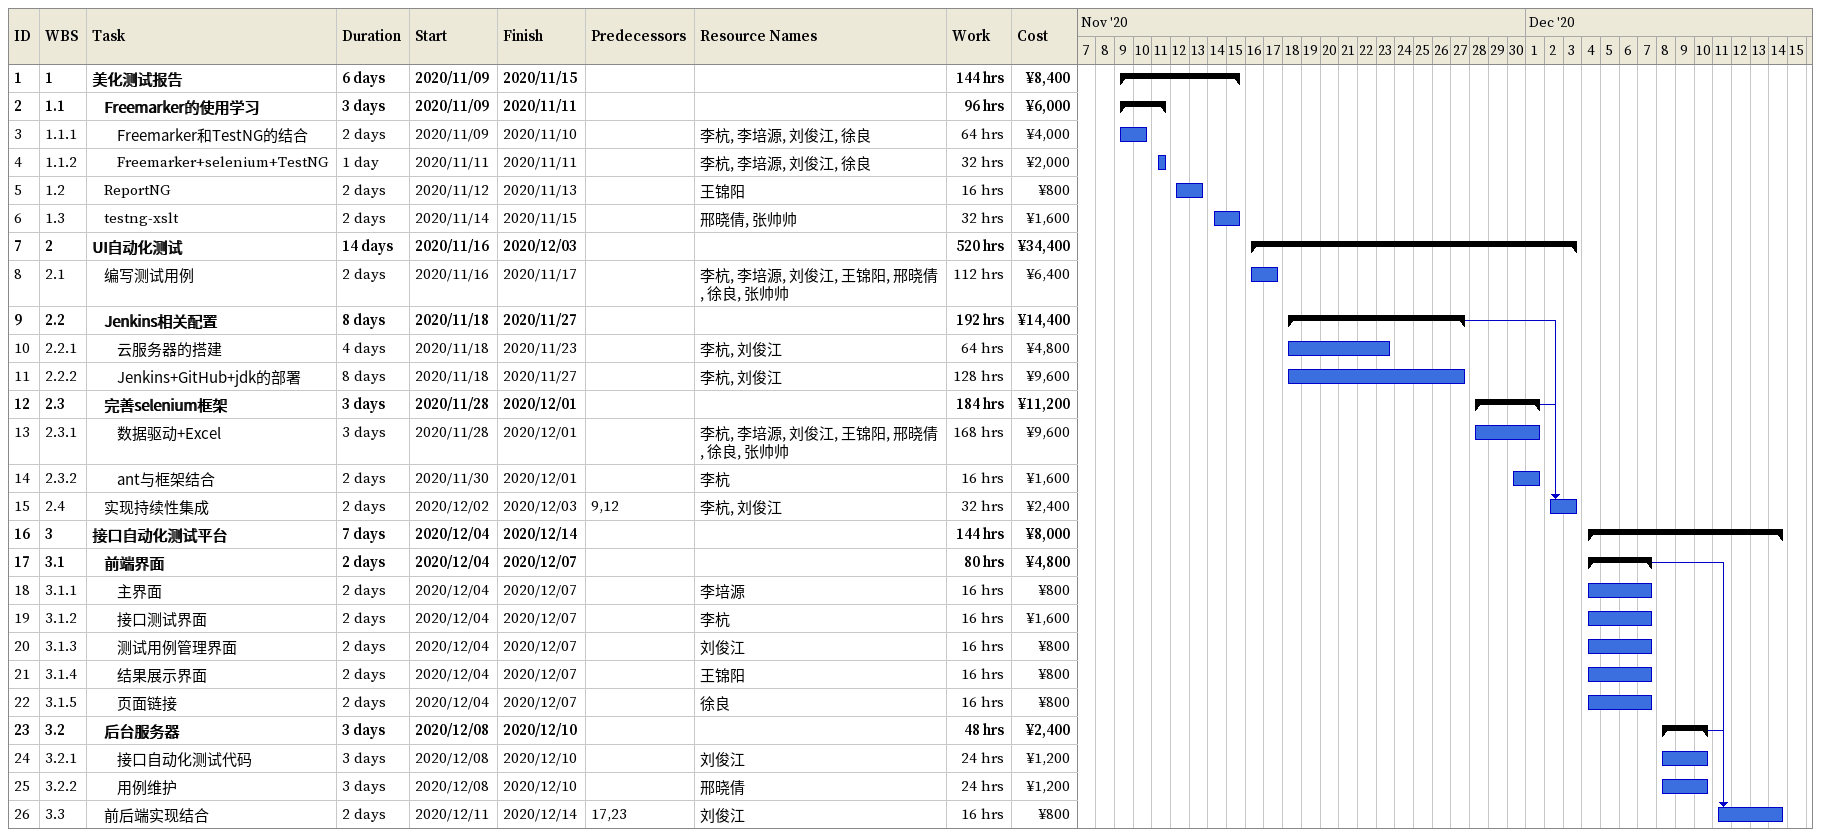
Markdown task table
| ID | WBS | Task | Duration | Start | Finish | Predecessors | Resources | Work (h) | Cost (¥) |
|---|---|---|---|---|---|---|---|---|---|
| 1 | 1 | **美化测试报告** | 6d | 2020-11-09 | 2020-11-15 |  |  | 144 | 8400 |
| 2 | 1.1 | **Freemarker的使用学习** | 3d | 2020-11-09 | 2020-11-11 |  |  | 96 | 6000 |
| 3 | 1.1.1 | Freemarker和TestNG的结合 | 2d | 2020-11-09 | 2020-11-10 |  | 李杭, 李培源, 刘俊江, 徐良 | 64 | 4000 |
| 4 | 1.1.2 | Freemarker+selenium+TestNG | 1d | 2020-11-11 | 2020-11-11 |  | 李杭, 李培源, 刘俊江, 徐良 | 32 | 2000 |
| 5 | 1.2 | ReportNG | 2d | 2020-11-12 | 2020-11-13 |  | 王锦阳 | 16 | 800 |
| 6 | 1.3 | testng-xslt | 2d | 2020-11-14 | 2020-11-15 |  | 邢晓倩, 张帅帅 | 32 | 1600 |
| 7 | 2 | **UI自动化测试** | 14d | 2020-11-16 | 2020-12-03 |  |  | 520 | 34400 |
| 8 | 2.1 | 编写测试用例 | 2d | 2020-11-16 | 2020-11-17 |  | 李杭, 李培源, 刘俊江, 王锦阳, 邢晓倩, 徐良, 张帅帅 | 112 | 6400 |
| 9 | 2.2 | **Jenkins相关配置** | 8d | 2020-11-18 | 2020-11-27 |  |  | 192 | 14400 |
| 10 | 2.2.1 | 云服务器的搭建 | 4d | 2020-11-18 | 2020-11-23 |  | 李杭, 刘俊江 | 64 | 4800 |
| 11 | 2.2.2 | Jenkins+GitHub+jdk的部署 | 8d | 2020-11-18 | 2020-11-27 |  | 李杭, 刘俊江 | 128 | 9600 |
| 12 | 2.3 | **完善selenium框架** | 3d | 2020-11-28 | 2020-12-01 |  |  | 184 | 11200 |
| 13 | 2.3.1 | 数据驱动+Excel | 3d | 2020-11-28 | 2020-12-01 |  | 李杭, 李培源, 刘俊江, 王锦阳, 邢晓倩, 徐良, 张帅帅 | 168 | 9600 |
| 14 | 2.3.2 | ant与框架结合 | 2d | 2020-11-30 | 2020-12-01 |  | 李杭 | 16 | 1600 |
| 15 | 2.4 | 实现持续性集成 | 2d | 2020-12-02 | 2020-12-03 | 9, 12 | 李杭, 刘俊江 | 32 | 2400 |
| 16 | 3 | **接口自动化测试平台** | 7d | 2020-12-04 | 2020-12-14 |  |  | 144 | 8000 |
| 17 | 3.1 | **前端界面** | 2d | 2020-12-04 | 2020-12-07 |  |  | 80 | 4800 |
| 18 | 3.1.1 | 主界面 | 2d | 2020-12-04 | 2020-12-07 |  | 李培源 | 16 | 800 |
| 19 | 3.1.2 | 接口测试界面 | 2d | 2020-12-04 | 2020-12-07 |  | 李杭 | 16 | 1600 |
| 20 | 3.1.3 | 测试用例管理界面 | 2d | 2020-12-04 | 2020-12-07 |  | 刘俊江 | 16 | 800 |
| 21 | 3.1.4 | 结果展示界面 | 2d | 2020-12-04 | 2020-12-07 |  | 王锦阳 | 16 | 800 |
| 22 | 3.1.5 | 页面链接 | 2d | 2020-12-04 | 2020-12-07 |  | 徐良 | 16 | 800 |
| 23 | 3.2 | **后台服务器** | 3d | 2020-12-08 | 2020-12-10 |  |  | 48 | 2400 |
| 24 | 3.2.1 | 接口自动化测试代码 | 3d | 2020-12-08 | 2020-12-10 |  | 刘俊江 | 24 | 1200 |
| 25 | 3.2.2 | 用例维护 | 3d | 2020-12-08 | 2020-12-10 |  | 邢晓倩 | 24 | 1200 |
| 26 | 3.3 | 前后端实现结合 | 2d | 2020-12-11 | 2020-12-14 | 17, 23 | 刘俊江 | 16 | 800 |
